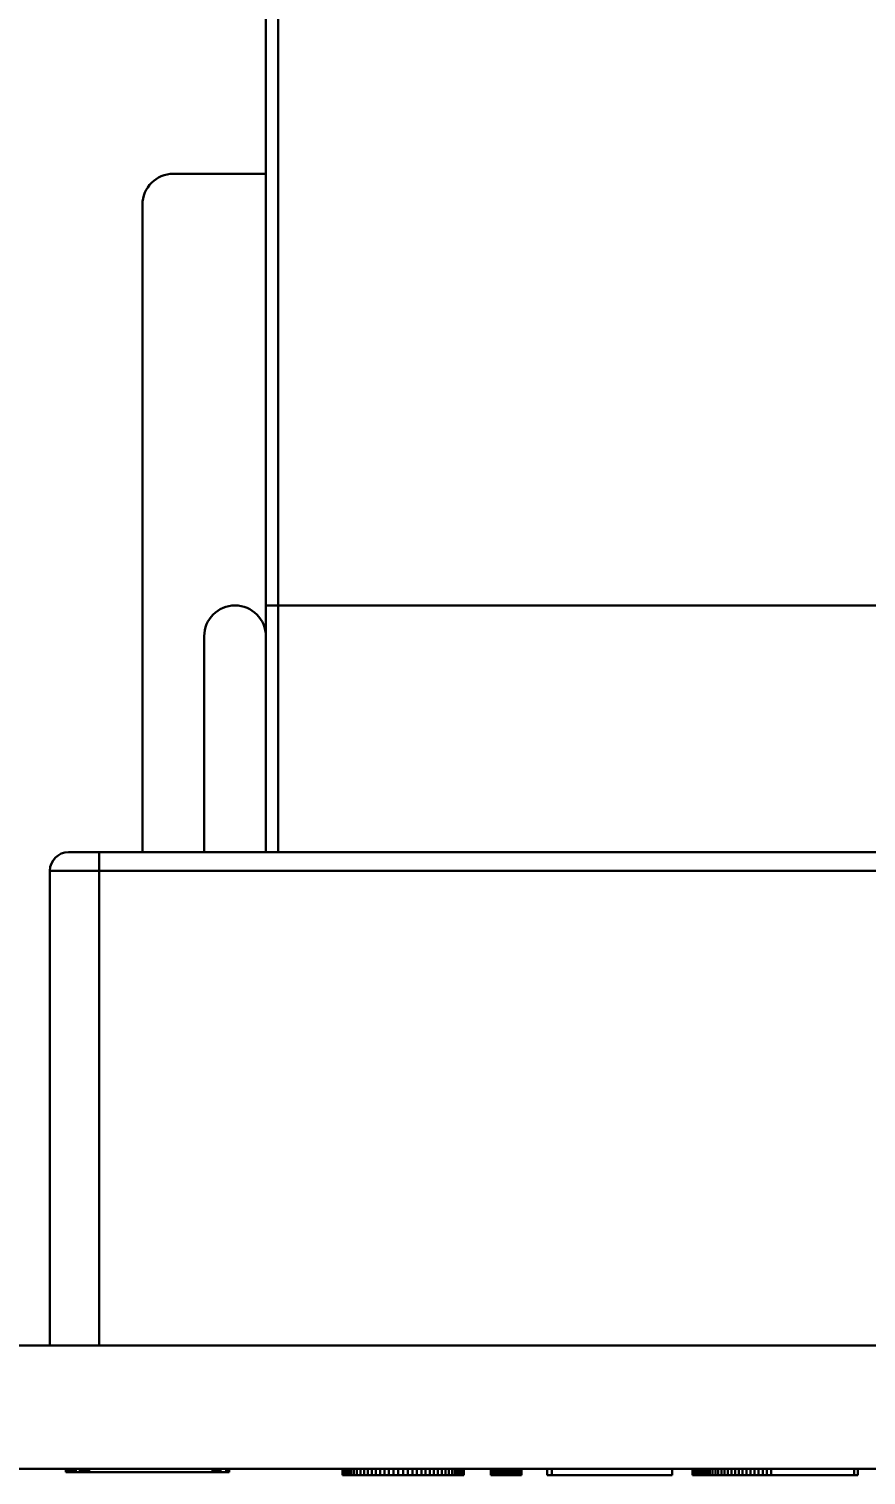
# Model space of a CAD drawing. Header units: millimetres. Extents: x -105 to 105, y -148 to 148.
# Drawn here: x -51.2 to -37.63, y 76.66 to 100.11 of the extents above; entities that cross this region are included whole.
import ezdxf

# ---------------------------------------------------------------- set-up
doc = ezdxf.new("R2010")
doc.units = ezdxf.units.MM
doc.header["$PDSIZE"] = -5
doc.layers.get('0').update_dxf_attribs({"lineweight": 18})
doc.layers.add('尺寸线层', color=3, linetype='Continuous', lineweight=18)
doc.styles.get("Standard").update_dxf_attribs({"font": 'txt.shx', "height": 3})
doc.dimstyles.get("Standard").update_dxf_attribs({"dimtxt": 0.18, "dimasz": 0.18, "dimexe": 0.18, "dimexo": 0.0625, "dimgap": 0.09, "dimtad": 0, "dimtih": 1, "dimtoh": 1, "dimdec": 4, "dimzin": 0, "dimdsep": 46, "dimtxsty": 'Standard', "dimcen": 0.09, "dimdle": 0.36, "dimadec": 0, "dimazin": 0, "dimtfac": 1, "dimtdec": 4, "dimtofl": 0, "dimtmove": 0, "dimatfit": 3, "dimfxl": 1, "dimtolj": 1, "dimarcsym": 0})

# ---------------------------------------------------------------- blocks, each defined once
blk = doc.blocks.new('*X3')
at = {"layer": 'Defpoints', "color": 0, "transparency": 16777216}
for p in [(-63.155, 111.763), (-47.361, 111.763), (-55.361, 76.763)]:
    blk.add_point(p, dxfattribs=at)
at = {"layer": '尺寸线层', "color": 0, "linetype": 'Continuous', "lineweight": -2, "transparency": 16777216}
for p, q in [((-47.986, 111.763), (-64.405, 111.763)), ((-55.986, 76.763), (-64.405, 76.763))]:
    blk.add_line(p, q, dxfattribs=at)
at = {"layer": '尺寸线层', "color": 0, "lineweight": -2, "transparency": 16777216}
for p, q in [((-63.155, 109.263), (-63.155, 96.388)), ((-63.155, 79.263), (-63.155, 92.138))]:
    blk.add_line(p, q, dxfattribs=at)
at = {"layer": '尺寸线层', "color": 0, "transparency": 16777216}
for points in [[(-63.572, 109.263), (-62.739, 109.263), (-63.155, 111.763)], [(-63.572, 79.263), (-62.739, 79.263), (-63.155, 76.763)]]:
    blk.add_solid(points, dxfattribs=at)
at = {"layer": '尺寸线层', "color": 0, "transparency": 16777216, "insert": (-63.155, 94.263), "char_height": 3, "width": 5.35714, "attachment_point": 5, "bg_fill": 3, "box_fill_scale": 1.1, "bg_fill_color": 256, "bg_fill_true_color": 13158600, "bg_fill_transparency": 0}
blk.add_mtext('\\A1;35', dxfattribs=at)

msp = doc.modelspace()

# ---------------------------------------------------------------- linework, layer by layer
at = {"color": 7, "lineweight": 30}
for p, q in [((-47.361, 90.763), (-47.361, 111.763)), ((-47.161, 90.763), (-47.161, 111.763)), ((-29.661, 86.463), (-50.061, 86.463)), ((-24.361, 78.763), (-55.361, 78.763)), ((-24.361, 76.763), (-55.361, 76.763))]:
    msp.add_line(p, q, dxfattribs=at)
at = {"color": 7, "lineweight": 30, "ltscale": 0.0375}
msp.add_line((-47.361, 97.763), (-48.861, 97.763), dxfattribs=at)
at = {"color": 7, "lineweight": 30, "ltscale": 0.2625}
msp.add_line((-49.361, 97.263), (-49.361, 86.763), dxfattribs=at)
at = {"color": 7, "lineweight": 30, "ltscale": 0.005}
for p, q in [((-47.161, 90.763), (-47.361, 90.763)), ((-47.161, 86.763), (-47.361, 86.763))]:
    msp.add_line(p, q, dxfattribs=at)
at = {"color": 7, "lineweight": 30, "ltscale": 0.1}
for p, q in [((-47.361, 86.763), (-47.361, 90.763)), ((-47.161, 86.763), (-47.161, 90.763))]:
    msp.add_line(p, q, dxfattribs=at)
at = {"color": 7, "lineweight": 30, "ltscale": 0.415}
for p, q in [((-30.561, 90.763), (-47.161, 90.763)), ((-30.561, 86.763), (-47.161, 86.763))]:
    msp.add_line(p, q, dxfattribs=at)
at = {"color": 7, "lineweight": 30, "ltscale": 0.0875}
msp.add_line((-48.361, 86.763), (-48.361, 90.263), dxfattribs=at)
at = {"color": 7, "lineweight": 30, "ltscale": 0.0125}
msp.add_line((-50.061, 86.763), (-50.561, 86.763), dxfattribs=at)
at = {"color": 7, "lineweight": 30, "ltscale": 0.0075}
msp.add_line((-50.061, 86.463), (-50.061, 86.763), dxfattribs=at)
at = {"color": 7, "lineweight": 30, "ltscale": 0.0675}
msp.add_line((-47.361, 86.763), (-50.061, 86.763), dxfattribs=at)
at = {"color": 7, "lineweight": 30, "ltscale": 0.02}
msp.add_line((-50.061, 86.463), (-50.861, 86.463), dxfattribs=at)
at = {"color": 7, "lineweight": 30, "ltscale": 0.1925}
for p, q in [((-50.861, 78.763), (-50.861, 86.463)), ((-50.061, 78.763), (-50.061, 86.463))]:
    msp.add_line(p, q, dxfattribs=at)
at = {"color": 7, "lineweight": 30, "ltscale": 0.00125}
for p, q in [((-50.602, 76.763), (-50.602, 76.713)), ((-50.59, 76.763), (-50.59, 76.713)), ((-50.58, 76.763), (-50.58, 76.713)), ((-50.569, 76.763), (-50.569, 76.713)), ((-50.56, 76.763), (-50.56, 76.713)), ((-50.551, 76.763), (-50.551, 76.713)), ((-50.542, 76.763), (-50.542, 76.713)), ((-50.534, 76.763), (-50.534, 76.713)), ((-50.526, 76.763), (-50.526, 76.713)), ((-50.519, 76.763), (-50.519, 76.713)), ((-50.513, 76.763), (-50.513, 76.713)), ((-50.5, 76.763), (-50.5, 76.713)), ((-50.487, 76.763), (-50.487, 76.713)), ((-50.476, 76.763), (-50.476, 76.713)), ((-50.466, 76.763), (-50.466, 76.713)), ((-50.456, 76.763), (-50.456, 76.713)), ((-50.448, 76.763), (-50.448, 76.713)), ((-50.443, 76.763), (-50.443, 76.713)), ((-50.378, 76.763), (-50.378, 76.713)), ((-50.343, 76.763), (-50.343, 76.713)), ((-50.342, 76.763), (-50.342, 76.713)), ((-50.341, 76.763), (-50.341, 76.713)), ((-50.339, 76.763), (-50.339, 76.713)), ((-50.337, 76.763), (-50.337, 76.713)), ((-50.334, 76.763), (-50.334, 76.713)), ((-50.331, 76.763), (-50.331, 76.713)), ((-50.328, 76.763), (-50.328, 76.713)), ((-50.324, 76.763), (-50.324, 76.713)), ((-50.32, 76.763), (-50.32, 76.713)), ((-50.316, 76.763), (-50.316, 76.713)), ((-50.311, 76.763), (-50.311, 76.713)), ((-50.305, 76.763), (-50.305, 76.713)), ((-50.298, 76.763), (-50.298, 76.713)), ((-50.29, 76.763), (-50.29, 76.713)), ((-50.281, 76.763), (-50.281, 76.713)), ((-50.272, 76.763), (-50.272, 76.713)), ((-50.261, 76.763), (-50.261, 76.713)), ((-50.249, 76.763), (-50.249, 76.713)), ((-50.237, 76.763), (-50.237, 76.713)), ((-50.223, 76.763), (-50.223, 76.713)), ((-48.227, 76.763), (-48.227, 76.713)), ((-48.214, 76.763), (-48.214, 76.713)), ((-48.202, 76.763), (-48.202, 76.713)), ((-48.191, 76.763), (-48.191, 76.713)), ((-48.181, 76.763), (-48.181, 76.713)), ((-48.172, 76.763), (-48.172, 76.713)), ((-48.164, 76.763), (-48.164, 76.713)), ((-48.157, 76.763), (-48.157, 76.713)), ((-48.15, 76.763), (-48.15, 76.713)), ((-48.145, 76.763), (-48.145, 76.713)), ((-48.14, 76.763), (-48.14, 76.713)), ((-48.136, 76.763), (-48.136, 76.713)), ((-48.132, 76.763), (-48.132, 76.713)), ((-48.129, 76.763), (-48.129, 76.713)), ((-48.126, 76.763), (-48.126, 76.713)), ((-48.123, 76.763), (-48.123, 76.713)), ((-48.121, 76.763), (-48.121, 76.713)), ((-48.119, 76.763), (-48.119, 76.713)), ((-48.117, 76.763), (-48.117, 76.713)), ((-48.116, 76.763), (-48.116, 76.713)), ((-48.115, 76.763), (-48.115, 76.713)), ((-48.096, 76.763), (-48.096, 76.713)), ((-48.003, 76.763), (-48.003, 76.713)), ((-48.003, 76.763), (-48.003, 76.713)), ((-48.003, 76.763), (-48.003, 76.713)), ((-48.003, 76.763), (-48.003, 76.713)), ((-48.003, 76.763), (-48.003, 76.713)), ((-48.003, 76.763), (-48.003, 76.713)), ((-47.995, 76.763), (-47.995, 76.713)), ((-47.978, 76.763), (-47.978, 76.713)), ((-47.966, 76.763), (-47.966, 76.713)), ((-47.959, 76.763), (-47.959, 76.713)), ((-47.956, 76.763), (-47.956, 76.713)), ((-47.956, 76.763), (-47.956, 76.713))]:
    msp.add_line(p, q, dxfattribs=at)
at = {"color": 7, "lineweight": 30, "ltscale": 0.000283051}
msp.add_line((-50.602, 76.713), (-50.59, 76.713), dxfattribs=at)
at = {"color": 7, "lineweight": 30, "ltscale": 0.000269318}
msp.add_line((-50.59, 76.713), (-50.58, 76.713), dxfattribs=at)
at = {"color": 7, "lineweight": 30, "ltscale": 0.000255966}
msp.add_line((-50.58, 76.713), (-50.569, 76.713), dxfattribs=at)
at = {"color": 7, "lineweight": 30, "ltscale": 0.000242233}
msp.add_line((-50.569, 76.713), (-50.56, 76.713), dxfattribs=at)
at = {"color": 7, "lineweight": 30, "ltscale": 0.000228882}
msp.add_line((-50.56, 76.713), (-50.551, 76.713), dxfattribs=at)
at = {"color": 7, "lineweight": 30, "ltscale": 0.000215149}
msp.add_line((-50.551, 76.713), (-50.542, 76.713), dxfattribs=at)
at = {"color": 7, "lineweight": 30, "ltscale": 0.000201797}
msp.add_line((-50.542, 76.713), (-50.534, 76.713), dxfattribs=at)
at = {"color": 7, "lineweight": 30, "ltscale": 0.000188446}
msp.add_line((-50.534, 76.713), (-50.526, 76.713), dxfattribs=at)
at = {"color": 7, "lineweight": 30, "ltscale": 0.000174713}
msp.add_line((-50.526, 76.713), (-50.519, 76.713), dxfattribs=at)
at = {"color": 7, "lineweight": 30, "ltscale": 0.00016098}
msp.add_line((-50.519, 76.713), (-50.513, 76.713), dxfattribs=at)
at = {"color": 7, "lineweight": 30, "ltscale": 0.000334549}
msp.add_line((-50.513, 76.713), (-50.5, 76.713), dxfattribs=at)
at = {"color": 7, "lineweight": 30, "ltscale": 0.000308609}
msp.add_line((-50.5, 76.713), (-50.487, 76.713), dxfattribs=at)
at = {"color": 7, "lineweight": 30, "ltscale": 0.000282288}
msp.add_line((-50.487, 76.713), (-50.476, 76.713), dxfattribs=at)
at = {"color": 7, "lineweight": 30, "ltscale": 0.000256348}
msp.add_line((-50.476, 76.713), (-50.466, 76.713), dxfattribs=at)
at = {"color": 7, "lineweight": 30, "ltscale": 0.000230408}
msp.add_line((-50.466, 76.713), (-50.456, 76.713), dxfattribs=at)
at = {"color": 7, "lineweight": 30, "ltscale": 0.000204086}
msp.add_line((-50.456, 76.713), (-50.448, 76.713), dxfattribs=at)
at = {"color": 7, "lineweight": 30, "ltscale": 0.000178146}
msp.add_line((-50.448, 76.713), (-50.441, 76.713), dxfattribs=at)
at = {"color": 7, "lineweight": 30, "ltscale": 0.001641}
msp.add_line((-50.443, 76.713), (-50.378, 76.713), dxfattribs=at)
at = {"color": 7, "lineweight": 30, "ltscale": 0.000868988}
msp.add_line((-50.378, 76.713), (-50.343, 76.713), dxfattribs=at)
at = {"color": 7, "lineweight": 30, "ltscale": 3.39508e-05}
msp.add_line((-50.342, 76.713), (-50.341, 76.713), dxfattribs=at)
at = {"color": 7, "lineweight": 30, "ltscale": 4.34875e-05}
msp.add_line((-50.341, 76.713), (-50.339, 76.713), dxfattribs=at)
at = {"color": 7, "lineweight": 30, "ltscale": 5.30243e-05}
msp.add_line((-50.339, 76.713), (-50.337, 76.713), dxfattribs=at)
at = {"color": 7, "lineweight": 30, "ltscale": 6.2561e-05}
msp.add_line((-50.337, 76.713), (-50.334, 76.713), dxfattribs=at)
at = {"color": 7, "lineweight": 30, "ltscale": 7.24792e-05}
msp.add_line((-50.334, 76.713), (-50.331, 76.713), dxfattribs=at)
at = {"color": 7, "lineweight": 30, "ltscale": 8.2016e-05}
msp.add_line((-50.331, 76.713), (-50.328, 76.713), dxfattribs=at)
at = {"color": 7, "lineweight": 30, "ltscale": 9.19342e-05}
msp.add_line((-50.328, 76.713), (-50.324, 76.713), dxfattribs=at)
at = {"color": 7, "lineweight": 30, "ltscale": 0.000101471}
msp.add_line((-50.324, 76.713), (-50.32, 76.713), dxfattribs=at)
at = {"color": 7, "lineweight": 30, "ltscale": 0.000110626}
msp.add_line((-50.32, 76.713), (-50.316, 76.713), dxfattribs=at)
at = {"color": 7, "lineweight": 30, "ltscale": 0.000127792}
msp.add_line((-50.316, 76.713), (-50.311, 76.713), dxfattribs=at)
at = {"color": 7, "lineweight": 30, "ltscale": 0.000150299}
msp.add_line((-50.311, 76.713), (-50.305, 76.713), dxfattribs=at)
at = {"color": 7, "lineweight": 30, "ltscale": 0.00017395}
msp.add_line((-50.305, 76.713), (-50.298, 76.713), dxfattribs=at)
at = {"color": 7, "lineweight": 30, "ltscale": 0.000196838}
msp.add_line((-50.298, 76.713), (-50.29, 76.713), dxfattribs=at)
at = {"color": 7, "lineweight": 30, "ltscale": 0.000220108}
msp.add_line((-50.29, 76.713), (-50.281, 76.713), dxfattribs=at)
at = {"color": 7, "lineweight": 30, "ltscale": 0.000243378}
msp.add_line((-50.281, 76.713), (-50.272, 76.713), dxfattribs=at)
at = {"color": 7, "lineweight": 30, "ltscale": 0.000266266}
msp.add_line((-50.272, 76.713), (-50.261, 76.713), dxfattribs=at)
at = {"color": 7, "lineweight": 30, "ltscale": 0.000289917}
msp.add_line((-50.261, 76.713), (-50.249, 76.713), dxfattribs=at)
at = {"color": 7, "lineweight": 30, "ltscale": 0.000312805}
msp.add_line((-50.249, 76.713), (-50.237, 76.713), dxfattribs=at)
at = {"color": 7, "lineweight": 30, "ltscale": 0.000335693}
msp.add_line((-50.237, 76.713), (-50.223, 76.713), dxfattribs=at)
at = {"color": 7, "lineweight": 30, "ltscale": 0.049913}
msp.add_line((-50.223, 76.713), (-48.227, 76.713), dxfattribs=at)
at = {"color": 7, "lineweight": 30, "ltscale": 0.000317001}
msp.add_line((-48.227, 76.713), (-48.214, 76.713), dxfattribs=at)
at = {"color": 7, "lineweight": 30, "ltscale": 0.000294876}
msp.add_line((-48.214, 76.713), (-48.202, 76.713), dxfattribs=at)
at = {"color": 7, "lineweight": 30, "ltscale": 0.000272751}
msp.add_line((-48.202, 76.713), (-48.191, 76.713), dxfattribs=at)
at = {"color": 7, "lineweight": 30, "ltscale": 0.000250626}
msp.add_line((-48.191, 76.713), (-48.181, 76.713), dxfattribs=at)
at = {"color": 7, "lineweight": 30, "ltscale": 0.000228119}
msp.add_line((-48.181, 76.713), (-48.172, 76.713), dxfattribs=at)
at = {"color": 7, "lineweight": 30, "ltscale": 0.000206375}
msp.add_line((-48.172, 76.713), (-48.164, 76.713), dxfattribs=at)
at = {"color": 7, "lineweight": 30, "ltscale": 0.000183868}
msp.add_line((-48.164, 76.713), (-48.157, 76.713), dxfattribs=at)
at = {"color": 7, "lineweight": 30, "ltscale": 0.000161743}
msp.add_line((-48.157, 76.713), (-48.15, 76.713), dxfattribs=at)
at = {"color": 7, "lineweight": 30, "ltscale": 0.000139236}
msp.add_line((-48.15, 76.713), (-48.145, 76.713), dxfattribs=at)
at = {"color": 7, "lineweight": 30, "ltscale": 0.000117493}
msp.add_line((-48.145, 76.713), (-48.14, 76.713), dxfattribs=at)
at = {"color": 7, "lineweight": 30, "ltscale": 0.000101852}
msp.add_line((-48.14, 76.713), (-48.136, 76.713), dxfattribs=at)
at = {"color": 7, "lineweight": 30, "ltscale": 9.30786e-05}
msp.add_line((-48.136, 76.713), (-48.132, 76.713), dxfattribs=at)
at = {"color": 7, "lineweight": 30, "ltscale": 8.46863e-05}
msp.add_line((-48.132, 76.713), (-48.129, 76.713), dxfattribs=at)
at = {"color": 7, "lineweight": 30, "ltscale": 7.5531e-05}
msp.add_line((-48.129, 76.713), (-48.126, 76.713), dxfattribs=at)
at = {"color": 7, "lineweight": 30, "ltscale": 6.71387e-05}
msp.add_line((-48.126, 76.713), (-48.123, 76.713), dxfattribs=at)
at = {"color": 7, "lineweight": 30, "ltscale": 5.83649e-05}
msp.add_line((-48.123, 76.713), (-48.121, 76.713), dxfattribs=at)
at = {"color": 7, "lineweight": 30, "ltscale": 4.99725e-05}
msp.add_line((-48.121, 76.713), (-48.119, 76.713), dxfattribs=at)
at = {"color": 7, "lineweight": 30, "ltscale": 4.08173e-05}
msp.add_line((-48.119, 76.713), (-48.117, 76.713), dxfattribs=at)
at = {"color": 7, "lineweight": 30, "ltscale": 3.24249e-05}
msp.add_line((-48.117, 76.713), (-48.116, 76.713), dxfattribs=at)
at = {"color": 7, "lineweight": 30, "ltscale": 0.000482559}
msp.add_line((-48.115, 76.713), (-48.096, 76.713), dxfattribs=at)
at = {"color": 7, "lineweight": 30, "ltscale": 0.002317}
msp.add_line((-48.096, 76.713), (-48.003, 76.713), dxfattribs=at)
at = {"color": 7, "lineweight": 30, "ltscale": 0.000185394}
msp.add_line((-48.003, 76.713), (-47.995, 76.713), dxfattribs=at)
at = {"color": 7, "lineweight": 30, "ltscale": 0.000426102}
msp.add_line((-47.995, 76.713), (-47.978, 76.713), dxfattribs=at)
at = {"color": 7, "lineweight": 30, "ltscale": 0.00030365}
msp.add_line((-47.978, 76.713), (-47.966, 76.713), dxfattribs=at)
at = {"color": 7, "lineweight": 30, "ltscale": 0.000182724}
msp.add_line((-47.966, 76.713), (-47.959, 76.713), dxfattribs=at)
at = {"color": 7, "lineweight": 30, "ltscale": 6.06537e-05}
msp.add_line((-47.959, 76.713), (-47.956, 76.713), dxfattribs=at)
at = {"color": 7, "lineweight": 30, "ltscale": 0.0025}
for p, q in [((-46.121, 76.763), (-46.121, 76.663)), ((-46.118, 76.763), (-46.118, 76.663)), ((-46.109, 76.763), (-46.109, 76.663)), ((-46.094, 76.763), (-46.094, 76.663)), ((-46.074, 76.763), (-46.074, 76.663)), ((-46.048, 76.763), (-46.048, 76.663)), ((-46.015, 76.763), (-46.015, 76.663)), ((-45.978, 76.763), (-45.978, 76.663)), ((-45.934, 76.763), (-45.934, 76.663)), ((-45.884, 76.763), (-45.884, 76.663)), ((-45.829, 76.763), (-45.829, 76.663)), ((-45.769, 76.763), (-45.769, 76.663)), ((-45.707, 76.763), (-45.707, 76.663)), ((-45.644, 76.763), (-45.644, 76.663)), ((-45.578, 76.763), (-45.578, 76.663)), ((-45.509, 76.763), (-45.509, 76.663)), ((-45.439, 76.763), (-45.439, 76.663)), ((-45.367, 76.763), (-45.367, 76.663)), ((-45.292, 76.763), (-45.292, 76.663)), ((-45.215, 76.763), (-45.215, 76.663)), ((-45.136, 76.763), (-45.136, 76.663)), ((-45.06, 76.763), (-45.06, 76.663)), ((-44.985, 76.763), (-44.985, 76.663)), ((-44.912, 76.763), (-44.912, 76.663)), ((-44.841, 76.763), (-44.841, 76.663)), ((-44.771, 76.763), (-44.771, 76.663)), ((-44.704, 76.763), (-44.704, 76.663)), ((-44.638, 76.763), (-44.638, 76.663)), ((-44.574, 76.763), (-44.574, 76.663)), ((-44.511, 76.763), (-44.511, 76.663)), ((-44.45, 76.763), (-44.45, 76.663)), ((-44.394, 76.763), (-44.394, 76.663)), ((-44.343, 76.763), (-44.343, 76.663)), ((-44.298, 76.763), (-44.298, 76.663)), ((-44.259, 76.763), (-44.259, 76.663)), ((-44.226, 76.763), (-44.226, 76.663)), ((-44.199, 76.763), (-44.199, 76.663)), ((-44.178, 76.763), (-44.178, 76.663)), ((-44.163, 76.763), (-44.163, 76.663)), ((-44.154, 76.763), (-44.154, 76.663)), ((-44.151, 76.763), (-44.151, 76.663)), ((-43.717, 76.763), (-43.717, 76.663)), ((-43.716, 76.763), (-43.716, 76.663)), ((-43.714, 76.763), (-43.714, 76.663)), ((-43.71, 76.763), (-43.71, 76.663)), ((-43.705, 76.763), (-43.705, 76.663)), ((-43.699, 76.763), (-43.699, 76.663)), ((-43.691, 76.763), (-43.691, 76.663)), ((-43.681, 76.763), (-43.681, 76.663)), ((-43.67, 76.763), (-43.67, 76.663)), ((-43.658, 76.763), (-43.658, 76.663)), ((-43.644, 76.763), (-43.644, 76.663)), ((-43.629, 76.763), (-43.629, 76.663)), ((-43.614, 76.763), (-43.614, 76.663)), ((-43.598, 76.763), (-43.598, 76.663)), ((-43.581, 76.763), (-43.581, 76.663)), ((-43.563, 76.763), (-43.563, 76.663)), ((-43.545, 76.763), (-43.545, 76.663)), ((-43.526, 76.763), (-43.526, 76.663)), ((-43.507, 76.763), (-43.507, 76.663)), ((-43.487, 76.763), (-43.487, 76.663)), ((-43.466, 76.763), (-43.466, 76.663)), ((-43.445, 76.763), (-43.445, 76.663)), ((-43.425, 76.763), (-43.425, 76.663)), ((-43.405, 76.763), (-43.405, 76.663)), ((-43.386, 76.763), (-43.386, 76.663)), ((-43.368, 76.763), (-43.368, 76.663)), ((-43.35, 76.763), (-43.35, 76.663)), ((-43.334, 76.763), (-43.334, 76.663)), ((-43.317, 76.763), (-43.317, 76.663)), ((-43.302, 76.763), (-43.302, 76.663)), ((-43.287, 76.763), (-43.287, 76.663)), ((-43.273, 76.763), (-43.273, 76.663)), ((-43.261, 76.763), (-43.261, 76.663)), ((-43.25, 76.763), (-43.25, 76.663)), ((-43.241, 76.763), (-43.241, 76.663)), ((-43.233, 76.763), (-43.233, 76.663)), ((-43.226, 76.763), (-43.226, 76.663)), ((-43.221, 76.763), (-43.221, 76.663)), ((-43.218, 76.763), (-43.218, 76.663)), ((-43.215, 76.763), (-43.215, 76.663)), ((-43.215, 76.763), (-43.215, 76.663)), ((-42.8, 76.763), (-42.8, 76.663)), ((-42.727, 76.763), (-42.727, 76.663)), ((-40.777, 76.763), (-40.777, 76.663)), ((-40.444, 76.763), (-40.444, 76.663)), ((-40.442, 76.763), (-40.442, 76.663)), ((-40.437, 76.763), (-40.437, 76.663)), ((-40.429, 76.763), (-40.429, 76.663)), ((-40.417, 76.763), (-40.417, 76.663)), ((-40.402, 76.763), (-40.402, 76.663)), ((-40.383, 76.763), (-40.383, 76.663)), ((-40.361, 76.763), (-40.361, 76.663)), ((-40.336, 76.763), (-40.336, 76.663)), ((-40.307, 76.763), (-40.307, 76.663)), ((-40.275, 76.763), (-40.275, 76.663)), ((-40.24, 76.763), (-40.24, 76.663)), ((-40.202, 76.763), (-40.202, 76.663)), ((-40.162, 76.763), (-40.162, 76.663)), ((-40.12, 76.763), (-40.12, 76.663)), ((-40.075, 76.763), (-40.075, 76.663)), ((-40.028, 76.763), (-40.028, 76.663)), ((-39.978, 76.763), (-39.978, 76.663)), ((-39.926, 76.763), (-39.926, 76.663)), ((-39.871, 76.763), (-39.871, 76.663)), ((-39.814, 76.763), (-39.814, 76.663)), ((-39.755, 76.763), (-39.755, 76.663)), ((-39.695, 76.763), (-39.695, 76.663)), ((-39.633, 76.763), (-39.633, 76.663)), ((-39.571, 76.763), (-39.571, 76.663)), ((-39.507, 76.763), (-39.507, 76.663)), ((-39.442, 76.763), (-39.442, 76.663)), ((-39.376, 76.763), (-39.376, 76.663)), ((-39.308, 76.763), (-39.308, 76.663)), ((-39.239, 76.763), (-39.239, 76.663)), ((-39.17, 76.763), (-39.17, 76.663)), ((-37.823, 76.763), (-37.823, 76.663)), ((-37.765, 76.763), (-37.765, 76.663))]:
    msp.add_line(p, q, dxfattribs=at)
at = {"color": 7, "lineweight": 30, "ltscale": 7.32422e-05}
msp.add_line((-46.121, 76.663), (-46.118, 76.663), dxfattribs=at)
at = {"color": 7, "lineweight": 30, "ltscale": 0.000218964}
msp.add_line((-46.118, 76.663), (-46.109, 76.663), dxfattribs=at)
at = {"color": 7, "lineweight": 30, "ltscale": 0.000365067}
msp.add_line((-46.109, 76.663), (-46.094, 76.663), dxfattribs=at)
at = {"color": 7, "lineweight": 30, "ltscale": 0.000510788}
msp.add_line((-46.094, 76.663), (-46.074, 76.663), dxfattribs=at)
at = {"color": 7, "lineweight": 30, "ltscale": 0.000657272}
msp.add_line((-46.074, 76.663), (-46.048, 76.663), dxfattribs=at)
at = {"color": 7, "lineweight": 30, "ltscale": 0.000802994}
msp.add_line((-46.048, 76.663), (-46.015, 76.663), dxfattribs=at)
at = {"color": 7, "lineweight": 30, "ltscale": 0.000949478}
msp.add_line((-46.015, 76.663), (-45.978, 76.663), dxfattribs=at)
at = {"color": 7, "lineweight": 30, "ltscale": 0.001095}
msp.add_line((-45.978, 76.663), (-45.934, 76.663), dxfattribs=at)
at = {"color": 7, "lineweight": 30, "ltscale": 0.001241}
msp.add_line((-45.934, 76.663), (-45.884, 76.663), dxfattribs=at)
at = {"color": 7, "lineweight": 30, "ltscale": 0.001387}
msp.add_line((-45.884, 76.663), (-45.829, 76.663), dxfattribs=at)
at = {"color": 7, "lineweight": 30, "ltscale": 0.001487}
msp.add_line((-45.829, 76.663), (-45.769, 76.663), dxfattribs=at)
at = {"color": 7, "lineweight": 30, "ltscale": 0.001542}
msp.add_line((-45.769, 76.663), (-45.707, 76.663), dxfattribs=at)
at = {"color": 7, "lineweight": 30, "ltscale": 0.001596}
for p, q in [((-45.707, 76.663), (-45.644, 76.663)), ((-39.571, 76.663), (-39.507, 76.663))]:
    msp.add_line(p, q, dxfattribs=at)
at = {"color": 7, "lineweight": 30, "ltscale": 0.00165}
msp.add_line((-45.644, 76.663), (-45.578, 76.663), dxfattribs=at)
at = {"color": 7, "lineweight": 30, "ltscale": 0.001704}
msp.add_line((-45.578, 76.663), (-45.509, 76.663), dxfattribs=at)
at = {"color": 7, "lineweight": 30, "ltscale": 0.001759}
msp.add_line((-45.509, 76.663), (-45.439, 76.663), dxfattribs=at)
at = {"color": 7, "lineweight": 30, "ltscale": 0.001813}
msp.add_line((-45.439, 76.663), (-45.367, 76.663), dxfattribs=at)
at = {"color": 7, "lineweight": 30, "ltscale": 0.001868}
msp.add_line((-45.367, 76.663), (-45.292, 76.663), dxfattribs=at)
at = {"color": 7, "lineweight": 30, "ltscale": 0.001921}
msp.add_line((-45.292, 76.663), (-45.215, 76.663), dxfattribs=at)
at = {"color": 7, "lineweight": 30, "ltscale": 0.001976}
msp.add_line((-45.215, 76.663), (-45.136, 76.663), dxfattribs=at)
at = {"color": 7, "lineweight": 30, "ltscale": 0.001909}
msp.add_line((-45.136, 76.663), (-45.06, 76.663), dxfattribs=at)
at = {"color": 7, "lineweight": 30, "ltscale": 0.001866}
msp.add_line((-45.06, 76.663), (-44.985, 76.663), dxfattribs=at)
at = {"color": 7, "lineweight": 30, "ltscale": 0.001822}
msp.add_line((-44.985, 76.663), (-44.912, 76.663), dxfattribs=at)
at = {"color": 7, "lineweight": 30, "ltscale": 0.001778}
msp.add_line((-44.912, 76.663), (-44.841, 76.663), dxfattribs=at)
at = {"color": 7, "lineweight": 30, "ltscale": 0.001736}
msp.add_line((-44.841, 76.663), (-44.771, 76.663), dxfattribs=at)
at = {"color": 7, "lineweight": 30, "ltscale": 0.001692}
msp.add_line((-44.771, 76.663), (-44.704, 76.663), dxfattribs=at)
at = {"color": 7, "lineweight": 30, "ltscale": 0.001648}
msp.add_line((-44.704, 76.663), (-44.638, 76.663), dxfattribs=at)
at = {"color": 7, "lineweight": 30, "ltscale": 0.001605}
msp.add_line((-44.638, 76.663), (-44.574, 76.663), dxfattribs=at)
at = {"color": 7, "lineweight": 30, "ltscale": 0.001561}
msp.add_line((-44.574, 76.663), (-44.511, 76.663), dxfattribs=at)
at = {"color": 7, "lineweight": 30, "ltscale": 0.001518}
msp.add_line((-44.511, 76.663), (-44.45, 76.663), dxfattribs=at)
at = {"color": 7, "lineweight": 30, "ltscale": 0.001421}
msp.add_line((-44.45, 76.663), (-44.394, 76.663), dxfattribs=at)
at = {"color": 7, "lineweight": 30, "ltscale": 0.001272}
msp.add_line((-44.394, 76.663), (-44.343, 76.663), dxfattribs=at)
at = {"color": 7, "lineweight": 30, "ltscale": 0.001122}
for p, q in [((-44.343, 76.663), (-44.298, 76.663)), ((-40.12, 76.663), (-40.075, 76.663))]:
    msp.add_line(p, q, dxfattribs=at)
at = {"color": 7, "lineweight": 30, "ltscale": 0.000972748}
msp.add_line((-44.298, 76.663), (-44.259, 76.663), dxfattribs=at)
at = {"color": 7, "lineweight": 30, "ltscale": 0.00082283}
msp.add_line((-44.259, 76.663), (-44.226, 76.663), dxfattribs=at)
at = {"color": 7, "lineweight": 30, "ltscale": 0.000673676}
msp.add_line((-44.226, 76.663), (-44.199, 76.663), dxfattribs=at)
at = {"color": 7, "lineweight": 30, "ltscale": 0.000523376}
msp.add_line((-44.199, 76.663), (-44.178, 76.663), dxfattribs=at)
at = {"color": 7, "lineweight": 30, "ltscale": 0.000374222}
msp.add_line((-44.178, 76.663), (-44.163, 76.663), dxfattribs=at)
at = {"color": 7, "lineweight": 30, "ltscale": 0.000224304}
msp.add_line((-44.163, 76.663), (-44.154, 76.663), dxfattribs=at)
at = {"color": 7, "lineweight": 30, "ltscale": 7.51495e-05}
msp.add_line((-44.154, 76.663), (-44.151, 76.663), dxfattribs=at)
at = {"color": 7, "lineweight": 30, "ltscale": 5.45502e-05}
for p, q in [((-43.716, 76.663), (-43.714, 76.663)), ((-43.218, 76.663), (-43.215, 76.663))]:
    msp.add_line(p, q, dxfattribs=at)
at = {"color": 7, "lineweight": 30, "ltscale": 9.04083e-05}
for p, q in [((-43.714, 76.663), (-43.71, 76.663)), ((-43.221, 76.663), (-43.218, 76.663))]:
    msp.add_line(p, q, dxfattribs=at)
at = {"color": 7, "lineweight": 30, "ltscale": 0.000126648}
for p, q in [((-43.71, 76.663), (-43.705, 76.663)), ((-43.226, 76.663), (-43.221, 76.663)), ((-40.442, 76.663), (-40.437, 76.663))]:
    msp.add_line(p, q, dxfattribs=at)
at = {"color": 7, "lineweight": 30, "ltscale": 0.000162888}
for p, q in [((-43.705, 76.663), (-43.699, 76.663)), ((-43.233, 76.663), (-43.226, 76.663))]:
    msp.add_line(p, q, dxfattribs=at)
at = {"color": 7, "lineweight": 30, "ltscale": 0.000199127}
for p, q in [((-43.699, 76.663), (-43.691, 76.663)), ((-43.241, 76.663), (-43.233, 76.663))]:
    msp.add_line(p, q, dxfattribs=at)
at = {"color": 7, "lineweight": 30, "ltscale": 0.000235367}
for p, q in [((-43.691, 76.663), (-43.681, 76.663)), ((-43.25, 76.663), (-43.241, 76.663))]:
    msp.add_line(p, q, dxfattribs=at)
at = {"color": 7, "lineweight": 30, "ltscale": 0.000271225}
msp.add_line((-43.681, 76.663), (-43.67, 76.663), dxfattribs=at)
at = {"color": 7, "lineweight": 30, "ltscale": 0.000307846}
msp.add_line((-43.67, 76.663), (-43.658, 76.663), dxfattribs=at)
at = {"color": 7, "lineweight": 30, "ltscale": 0.000344086}
for p, q in [((-43.658, 76.663), (-43.644, 76.663)), ((-43.287, 76.663), (-43.273, 76.663))]:
    msp.add_line(p, q, dxfattribs=at)
at = {"color": 7, "lineweight": 30, "ltscale": 0.000370407}
for p, q in [((-43.644, 76.663), (-43.629, 76.663)), ((-43.302, 76.663), (-43.287, 76.663))]:
    msp.add_line(p, q, dxfattribs=at)
at = {"color": 7, "lineweight": 30, "ltscale": 0.000387573}
for p, q in [((-43.629, 76.663), (-43.614, 76.663)), ((-43.317, 76.663), (-43.302, 76.663))]:
    msp.add_line(p, q, dxfattribs=at)
at = {"color": 7, "lineweight": 30, "ltscale": 0.000403976}
msp.add_line((-43.614, 76.663), (-43.598, 76.663), dxfattribs=at)
at = {"color": 7, "lineweight": 30, "ltscale": 0.000421524}
msp.add_line((-43.598, 76.663), (-43.581, 76.663), dxfattribs=at)
at = {"color": 7, "lineweight": 30, "ltscale": 0.000437927}
for p, q in [((-43.581, 76.663), (-43.563, 76.663)), ((-43.368, 76.663), (-43.35, 76.663))]:
    msp.add_line(p, q, dxfattribs=at)
at = {"color": 7, "lineweight": 30, "ltscale": 0.000454712}
msp.add_line((-43.563, 76.663), (-43.545, 76.663), dxfattribs=at)
at = {"color": 7, "lineweight": 30, "ltscale": 0.000471878}
msp.add_line((-43.545, 76.663), (-43.526, 76.663), dxfattribs=at)
at = {"color": 7, "lineweight": 30, "ltscale": 0.000489044}
for p, q in [((-43.526, 76.663), (-43.507, 76.663)), ((-43.425, 76.663), (-43.405, 76.663))]:
    msp.add_line(p, q, dxfattribs=at)
at = {"color": 7, "lineweight": 30, "ltscale": 0.000505447}
for p, q in [((-43.507, 76.663), (-43.487, 76.663)), ((-43.445, 76.663), (-43.425, 76.663))]:
    msp.add_line(p, q, dxfattribs=at)
at = {"color": 7, "lineweight": 30, "ltscale": 0.000522614}
for p, q in [((-43.487, 76.663), (-43.466, 76.663)), ((-43.466, 76.663), (-43.445, 76.663))]:
    msp.add_line(p, q, dxfattribs=at)
at = {"color": 7, "lineweight": 30, "ltscale": 0.000471497}
msp.add_line((-43.405, 76.663), (-43.386, 76.663), dxfattribs=at)
at = {"color": 7, "lineweight": 30, "ltscale": 0.000455093}
msp.add_line((-43.386, 76.663), (-43.368, 76.663), dxfattribs=at)
at = {"color": 7, "lineweight": 30, "ltscale": 0.000421143}
msp.add_line((-43.35, 76.663), (-43.334, 76.663), dxfattribs=at)
at = {"color": 7, "lineweight": 30, "ltscale": 0.000404358}
msp.add_line((-43.334, 76.663), (-43.317, 76.663), dxfattribs=at)
at = {"color": 7, "lineweight": 30, "ltscale": 0.000307465}
msp.add_line((-43.273, 76.663), (-43.261, 76.663), dxfattribs=at)
at = {"color": 7, "lineweight": 30, "ltscale": 0.000271606}
msp.add_line((-43.261, 76.663), (-43.25, 76.663), dxfattribs=at)
at = {"color": 7, "lineweight": 30, "ltscale": 0.00181}
for p, q in [((-42.8, 76.663), (-42.727, 76.663)), ((-42.727, 76.663), (-42.655, 76.663))]:
    msp.add_line(p, q, dxfattribs=at)
at = {"color": 7, "lineweight": 30, "ltscale": 0.001955}
msp.add_line((-42.655, 76.663), (-42.577, 76.663), dxfattribs=at)
at = {"color": 7, "lineweight": 30, "ltscale": 0.0021}
msp.add_line((-42.577, 76.663), (-42.493, 76.663), dxfattribs=at)
at = {"color": 7, "lineweight": 30, "ltscale": 0.002245}
msp.add_line((-42.493, 76.663), (-42.403, 76.663), dxfattribs=at)
at = {"color": 7, "lineweight": 30, "ltscale": 0.002389}
msp.add_line((-42.403, 76.663), (-42.307, 76.663), dxfattribs=at)
at = {"color": 7, "lineweight": 30, "ltscale": 0.002534}
msp.add_line((-42.307, 76.663), (-42.206, 76.663), dxfattribs=at)
at = {"color": 7, "lineweight": 30, "ltscale": 0.002679}
msp.add_line((-42.206, 76.663), (-42.099, 76.663), dxfattribs=at)
at = {"color": 7, "lineweight": 30, "ltscale": 0.002824}
msp.add_line((-42.099, 76.663), (-41.986, 76.663), dxfattribs=at)
at = {"color": 7, "lineweight": 30, "ltscale": 0.002969}
msp.add_line((-41.986, 76.663), (-41.867, 76.663), dxfattribs=at)
at = {"color": 7, "lineweight": 30, "ltscale": 0.003114}
msp.add_line((-41.867, 76.663), (-41.742, 76.663), dxfattribs=at)
at = {"color": 7, "lineweight": 30, "ltscale": 0.003044}
msp.add_line((-41.742, 76.663), (-41.621, 76.663), dxfattribs=at)
at = {"color": 7, "lineweight": 30, "ltscale": 0.002903}
msp.add_line((-41.621, 76.663), (-41.505, 76.663), dxfattribs=at)
at = {"color": 7, "lineweight": 30, "ltscale": 0.002764}
msp.add_line((-41.505, 76.663), (-41.394, 76.663), dxfattribs=at)
at = {"color": 7, "lineweight": 30, "ltscale": 0.002623}
msp.add_line((-41.394, 76.663), (-41.289, 76.663), dxfattribs=at)
at = {"color": 7, "lineweight": 30, "ltscale": 0.002484}
msp.add_line((-41.289, 76.663), (-41.19, 76.663), dxfattribs=at)
at = {"color": 7, "lineweight": 30, "ltscale": 0.002343}
msp.add_line((-41.19, 76.663), (-41.096, 76.663), dxfattribs=at)
at = {"color": 7, "lineweight": 30, "ltscale": 0.002204}
msp.add_line((-41.096, 76.663), (-41.008, 76.663), dxfattribs=at)
at = {"color": 7, "lineweight": 30, "ltscale": 0.002064}
msp.add_line((-41.008, 76.663), (-40.925, 76.663), dxfattribs=at)
at = {"color": 7, "lineweight": 30, "ltscale": 0.001923}
msp.add_line((-40.925, 76.663), (-40.848, 76.663), dxfattribs=at)
at = {"color": 7, "lineweight": 30, "ltscale": 0.001784}
msp.add_line((-40.848, 76.663), (-40.777, 76.663), dxfattribs=at)
at = {"color": 7, "lineweight": 30, "ltscale": 4.23431e-05}
msp.add_line((-40.444, 76.663), (-40.442, 76.663), dxfattribs=at)
at = {"color": 7, "lineweight": 30, "ltscale": 0.000211334}
msp.add_line((-40.437, 76.663), (-40.429, 76.663), dxfattribs=at)
at = {"color": 7, "lineweight": 30, "ltscale": 0.000295639}
msp.add_line((-40.429, 76.663), (-40.417, 76.663), dxfattribs=at)
at = {"color": 7, "lineweight": 30, "ltscale": 0.000379944}
msp.add_line((-40.417, 76.663), (-40.402, 76.663), dxfattribs=at)
at = {"color": 7, "lineweight": 30, "ltscale": 0.00046463}
msp.add_line((-40.402, 76.663), (-40.383, 76.663), dxfattribs=at)
at = {"color": 7, "lineweight": 30, "ltscale": 0.000549316}
msp.add_line((-40.383, 76.663), (-40.361, 76.663), dxfattribs=at)
at = {"color": 7, "lineweight": 30, "ltscale": 0.000633621}
msp.add_line((-40.361, 76.663), (-40.336, 76.663), dxfattribs=at)
at = {"color": 7, "lineweight": 30, "ltscale": 0.000717926}
msp.add_line((-40.336, 76.663), (-40.307, 76.663), dxfattribs=at)
at = {"color": 7, "lineweight": 30, "ltscale": 0.000802231}
msp.add_line((-40.307, 76.663), (-40.275, 76.663), dxfattribs=at)
at = {"color": 7, "lineweight": 30, "ltscale": 0.000875855}
msp.add_line((-40.275, 76.663), (-40.24, 76.663), dxfattribs=at)
at = {"color": 7, "lineweight": 30, "ltscale": 0.00093689}
msp.add_line((-40.24, 76.663), (-40.202, 76.663), dxfattribs=at)
at = {"color": 7, "lineweight": 30, "ltscale": 0.000998688}
msp.add_line((-40.202, 76.663), (-40.162, 76.663), dxfattribs=at)
at = {"color": 7, "lineweight": 30, "ltscale": 0.00106}
msp.add_line((-40.162, 76.663), (-40.12, 76.663), dxfattribs=at)
at = {"color": 7, "lineweight": 30, "ltscale": 0.001183}
msp.add_line((-40.075, 76.663), (-40.028, 76.663), dxfattribs=at)
at = {"color": 7, "lineweight": 30, "ltscale": 0.001245}
msp.add_line((-40.028, 76.663), (-39.978, 76.663), dxfattribs=at)
at = {"color": 7, "lineweight": 30, "ltscale": 0.001306}
msp.add_line((-39.978, 76.663), (-39.926, 76.663), dxfattribs=at)
at = {"color": 7, "lineweight": 30, "ltscale": 0.001368}
msp.add_line((-39.926, 76.663), (-39.871, 76.663), dxfattribs=at)
at = {"color": 7, "lineweight": 30, "ltscale": 0.001429}
msp.add_line((-39.871, 76.663), (-39.814, 76.663), dxfattribs=at)
at = {"color": 7, "lineweight": 30, "ltscale": 0.001476}
msp.add_line((-39.814, 76.663), (-39.755, 76.663), dxfattribs=at)
at = {"color": 7, "lineweight": 30, "ltscale": 0.001505}
msp.add_line((-39.755, 76.663), (-39.695, 76.663), dxfattribs=at)
at = {"color": 7, "lineweight": 30, "ltscale": 0.001535}
msp.add_line((-39.695, 76.663), (-39.633, 76.663), dxfattribs=at)
at = {"color": 7, "lineweight": 30, "ltscale": 0.001566}
msp.add_line((-39.633, 76.663), (-39.571, 76.663), dxfattribs=at)
at = {"color": 7, "lineweight": 30, "ltscale": 0.001626}
msp.add_line((-39.507, 76.663), (-39.442, 76.663), dxfattribs=at)
at = {"color": 7, "lineweight": 30, "ltscale": 0.001656}
msp.add_line((-39.442, 76.663), (-39.376, 76.663), dxfattribs=at)
at = {"color": 7, "lineweight": 30, "ltscale": 0.001686}
msp.add_line((-39.376, 76.663), (-39.308, 76.663), dxfattribs=at)
at = {"color": 7, "lineweight": 30, "ltscale": 0.001717}
msp.add_line((-39.308, 76.663), (-39.239, 76.663), dxfattribs=at)
at = {"color": 7, "lineweight": 30, "ltscale": 0.001747}
msp.add_line((-39.239, 76.663), (-39.17, 76.663), dxfattribs=at)
at = {"color": 7, "lineweight": 30, "ltscale": 0.025101}
msp.add_line((-39.17, 76.663), (-38.165, 76.663), dxfattribs=at)
at = {"color": 7, "lineweight": 30, "ltscale": 0.008568}
msp.add_line((-38.165, 76.663), (-37.823, 76.663), dxfattribs=at)
at = {"color": 7, "lineweight": 30, "ltscale": 0.001448}
msp.add_line((-37.823, 76.663), (-37.765, 76.663), dxfattribs=at)
at = {"color": 7, "lineweight": 30}
for centre, radius, start in [((-48.861, 97.263), 0.5, 90), ((-47.861, 90.263), 0.5, 360), ((-50.561, 86.463), 0.3, 90)]:
    msp.add_arc(centre, radius, start, 180, dxfattribs=at)

# ---------------------------------------------------------------- next in the draw order: dimensions: what is measured, and where the dimension line sits
at = {"layer": '尺寸线层', "color": 7}
dim = msp.add_linear_dim(base=(-63.155, 111.763), p1=(-55.361, 76.763), p2=(-47.361, 111.763), angle=270, dimstyle='Standard', override={"dimtxt": 2.5, "dimasz": 2.5, "dimexe": 1.25, "dimexo": 0.625, "dimgap": 0.625, "dimtad": 1, "dimdec": 2, "dimzin": 8, "dimdsep": 44, "dimsah": 1, "dimdle": 5, "dimtdec": 2, "dimtofl": 1, "dimatfit": 0, "dimtfill": 1, "dimtzin": 8, "dimarcsym": 1}, dxfattribs=at)
dim.commit()
dim.dimension.update_dxf_attribs({"geometry": '*X3', "text_midpoint": (-63.155, 94.263)})

doc.saveas('drawing.dxf')
